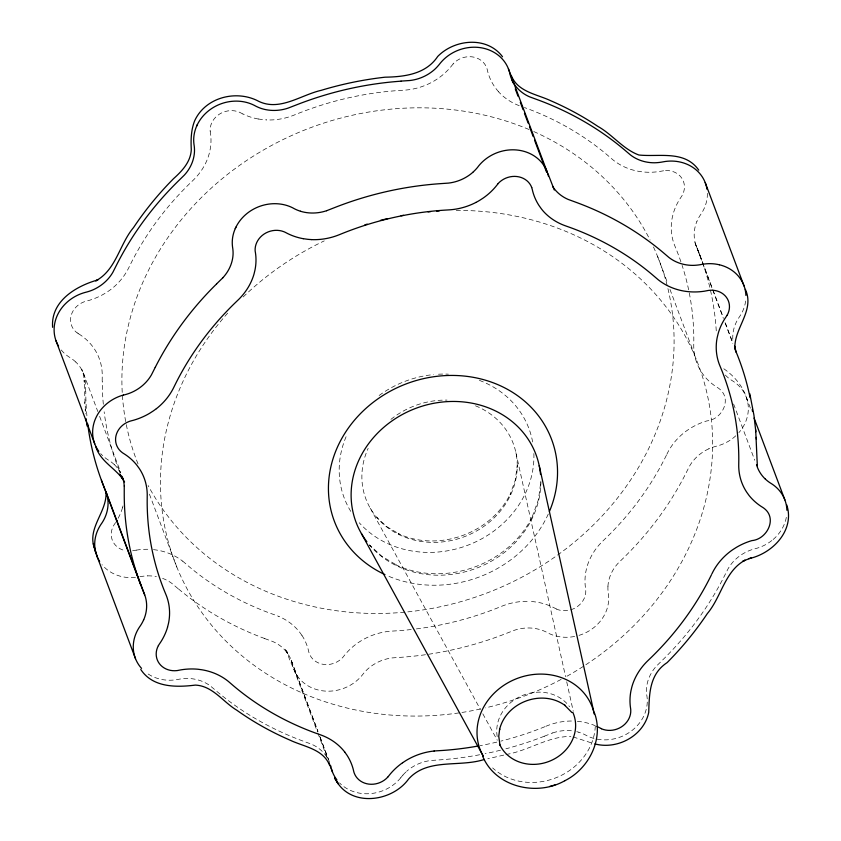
<?xml version="1.0" encoding="UTF-8"?>
<svg xmlns="http://www.w3.org/2000/svg" width="841" height="841" viewBox="0 0 841 841"><rect width="100%" height="100%" fill="white"/><g stroke="black" fill="none" stroke-linecap="round" stroke-linejoin="round"><path stroke-width="0.63" stroke-dasharray="4.21 3.15" d="M85.666 391.517L85.687 383.401A40.179 35.742 -20.6 0 0 75.774 361.987M102.181 381.183L102.245 375.422A58.197 51.764 -20.6 0 0 102.213 373.509A60.163 53.509 -20.6 0 0 94.076 348.479L91.848 345.472A59.9 53.277 -20.6 0 0 80.505 335.023L78.644 333.824M122.986 505.914L122.534 507.575M666.829 454.34L667.491 452.994A57.335 50.996 -20.6 0 1 668.921 450.324A60.184 53.53 -20.6 0 1 684.385 432.474A60.142 53.488 -20.6 0 1 687.791 429.993L691.355 427.701A59.9 53.277 -20.6 0 1 706.892 420.91C721.977 419.627 732.711 398.729 718.939 388.542A16.988 15.117 -20.6 0 0 718.14 387.974L715.649 386.397A61.214 54.444 -20.6 0 1 704.243 375.99L701.993 372.899A60.121 53.477 -20.6 0 1 699.985 369.683A60.089 53.446 -20.6 0 1 693.793 347.985A60.983 54.245 -20.6 0 1 693.751 345.588L693.814 340.311A299.564 266.439 -20.6 0 0 682.125 265.409M666.398 455.244L664.821 458.398A299.47 266.345 -20.6 0 1 606.771 537.231L602.64 541.226A61.277 54.507 -20.6 0 0 600.81 543.065A60.11 53.456 -20.6 0 0 588.027 563.617A60.205 53.551 -20.6 0 0 586.85 567.37L585.946 571.186A61.235 54.465 -20.6 0 0 585.294 586.513L585.683 589.341A17.325 15.411 -20.6 0 1 585.767 590.287A20.047 17.829 -20.6 0 1 576.474 607.191A20.047 17.829 -20.6 0 1 556.406 609.073M115.638 522.524L114.208 524.626A18.344 16.315 -20.6 0 0 113.419 525.94A20.037 17.819 -20.6 0 0 125.803 550.739M400.715 777.809L401.735 776.527A28.583 25.419 -20.6 0 1 402.25 775.886L402.955 775.066M545.862 726.298L547.344 725.699A57.451 51.101 -20.6 0 1 550.34 724.595A60.174 53.519 -20.6 0 1 574.245 721.063M544.873 726.698L541.415 728.085A299.438 266.324 -20.6 0 1 500.931 741.1M544.337 736.211L552.716 732.921M506.009 754.503C528.316 750.866 548.122 736.18 570.913 736.453M503.748 755.102L487.833 758.75M139.89 576.737L140.436 576.632A28.037 24.936 -20.6 0 1 141.267 576.484L142.371 576.316A39.926 35.511 -20.6 0 1 147.648 575.896M136.231 550.13L133.099 550.708A18.25 16.231 -20.6 0 1 132.573 550.792M663.602 170.776L659.428 171.501A59.984 53.351 -20.6 0 1 634.587 170.471A60.3 53.624 -20.6 0 1 613.236 160.074L607.339 155.028A299.564 266.439 -20.6 0 0 525.415 107.89L524.458 107.543M153.483 549.625L157.067 550.119A60.058 53.414 -20.6 0 1 182.623 561.126M258.271 118.98L262.36 119.569A60.153 53.498 -20.6 0 0 266.513 119.885M573.11 736.926L593.662 743.623M264.684 638.571L272.705 641.504A40.179 35.732 -20.6 0 1 290.261 657.988A39.979 35.553 -20.6 0 1 291.922 662.445L292.195 663.402A30.549 27.164 -20.6 0 1 292.437 664.379L292.721 665.599M556.458 609L552.905 607.202A61.225 54.455 -20.6 0 0 537.515 602.24L533.404 601.693A60.079 53.435 -20.6 0 0 529.262 601.389M242.891 113.998L240.253 112.62A17.367 15.443 -20.6 0 0 238.876 112.011A20.068 17.85 -20.6 0 0 219.059 114.387A20.068 17.85 -20.6 0 0 210.145 131.207M723.807 368.768C734.918 376.453 743.959 387.417 747.355 400.684M178.071 588.658L171.806 583.36A40.179 35.732 -20.6 0 0 162.607 578.366M377.882 518.729L376.905 517.562L386.923 526.718L399.38 534.13L398.203 533.615C438.497 552.505 491.365 533.457 510.613 493.404L510.088 494.529L515.281 480.2L517.215 465.641L517.247 467.154M370.671 546.324L369.693 545.157L381.909 556.322L397.11 565.362L395.932 564.847C444.931 587.827 509.236 564.658 532.658 515.954L532.122 517.068L538.45 499.596L540.816 481.84L540.847 483.354M301.908 635.365L299.69 632.264A60.163 53.509 -20.6 0 0 278.907 616.474M287.748 653.688L284.647 648.358L287.864 654.319L286.602 650.839L289.851 660.406L296.169 674.051M370.313 508.279L480.295 709.226M482.818 713.82L497.273 740.227M82.744 371.711L81.63 369.178L83.679 375.422L84.289 382.287L84.142 380.342L85.572 413.814M120.137 472.947L119.075 470.319M700.027 255.59L694.761 242.187L712.369 289.041M716.259 330.881A319.727 284.374 -20.6 0 0 698.945 252.784L695.959 245.351A40.158 35.721 -20.6 0 1 696.895 221.404M697.483 248.883L698.955 252.784M699.68 254.644L712.569 288.926M713 290.071L723.123 317.025M725.394 323.049L732.774 342.665M712.653 289.798L723.386 318.35M725.047 322.776L732.847 343.538M746.314 397.341L750.445 408.337M733.615 404.027L754.734 460.216M657.588 256.452L667.68 283.322M669.983 289.43L696.148 359.044M291.196 660.311L317.824 731.144M320.127 737.252L329.304 761.683M291.375 660.784L318.003 731.617M319.832 736.506L328.558 759.707M293.93 669.415L317.341 731.712M317.803 732.932L326.981 757.352M149.425 494.151L176.967 567.433M83.564 373.635L97.798 411.491M99.627 416.379L120.747 472.558M515.911 452.689L565.583 676.679M566.718 681.799L573.247 711.234M84.584 401.861L84.731 403.827M85.162 409.409L85.309 411.375M136.231 550.14A61.246 54.476 -20.6 0 1 149.856 549.331M182.592 561.115A57.724 51.333 -20.6 0 1 184.095 562.335L188.51 566.14A299.449 266.334 -20.6 0 0 270.392 613.32L276.1 615.36A57.64 51.259 -20.6 0 1 278.907 616.464M119.18 470.466A299.449 266.334 -20.6 0 1 104.147 411.827M103.327 404.248A299.449 266.334 -20.6 0 1 102.287 381.33M301.93 635.344A61.256 54.486 -20.6 0 1 308.121 649.136L308.784 651.901A18.859 16.778 -20.6 0 0 309.204 653.257A20.047 17.829 -20.6 0 0 323.817 664.432A20.047 17.829 -20.6 0 0 342.697 657.525A17.724 15.769 -20.6 0 0 343.359 656.726L345.294 654.319A61.256 54.486 -20.6 0 1 357.583 643.05L361.146 640.758A60.079 53.435 -20.6 0 1 364.836 638.676A60.121 53.477 -20.6 0 1 389.089 631.339A61.467 54.676 -20.6 0 1 391.717 631.118L397.488 630.771A299.438 266.324 -20.6 0 0 412.195 629.415M416.39 628.91A299.438 266.324 -20.6 0 0 496.421 608.39L502.35 606.004A57.451 51.101 -20.6 0 1 505.346 604.9A60.174 53.519 -20.6 0 1 529.262 601.378M680.926 261.814A299.564 266.439 -20.6 0 0 676.984 251.165L674.839 245.908A57.199 50.87 -20.6 0 1 673.83 243.249A60.3 53.635 -20.6 0 1 671.591 221.593A60.037 53.404 -20.6 0 1 672.232 217.756L673.147 213.94A59.953 53.319 -20.6 0 1 679.602 199.38L681.284 196.826A18.891 16.799 -20.6 0 0 682.104 195.532A19.732 17.545 -20.6 0 0 681.347 177.525A19.732 17.545 -20.6 0 0 663.602 170.712M519.223 105.682A60.363 53.687 -20.6 0 1 498.597 91.848M498.639 91.816A60.047 53.404 -20.6 0 1 496.179 88.873L493.972 85.771A61.246 54.465 -20.6 0 1 487.812 71.979L487.139 69.214A17.093 15.212 -20.6 0 0 486.718 67.858A20.068 17.85 -20.6 0 0 471.927 56.831A20.068 17.85 -20.6 0 0 453.089 63.905M453.162 63.948A23.506 20.909 -20.6 0 0 452.174 65.146L450.555 67.143A59.9 53.277 -20.6 0 1 438.203 78.35L434.65 80.652A60.037 53.404 -20.6 0 1 430.949 82.733A60.184 53.53 -20.6 0 1 406.676 89.976A58.239 51.806 -20.6 0 1 404.574 90.145L398.266 90.534A299.459 266.345 -20.6 0 0 299.354 112.988L293.919 115.164A60.373 53.698 -20.6 0 1 266.502 119.937M258.261 119.012A61.246 54.476 -20.6 0 1 242.902 113.987M210.229 131.196A22.654 20.152 -20.6 0 0 210.397 132.615L210.713 134.981A59.911 53.277 -20.6 0 1 209.998 150.308L209.083 154.113A60.11 53.467 -20.6 0 1 207.885 157.877A60.174 53.519 -20.6 0 1 195.017 178.376A58.271 51.827 -20.6 0 1 193.556 179.858L189.057 184.2A299.438 266.334 -20.6 0 0 131.07 263.086L128.62 268.037A60.457 53.771 -20.6 0 1 111.454 288.978A60.047 53.404 -20.6 0 1 108.016 291.428L104.442 293.698A61.246 54.476 -20.6 0 1 88.873 300.447L85.793 301.267A17.745 15.779 -20.6 0 0 84.279 301.761A20.047 17.829 -20.6 0 0 70.98 316.142A20.047 17.829 -20.6 0 0 77.172 332.92M78.644 333.824A24 21.351 -20.6 0 1 77.214 332.868M122.565 507.586A61.256 54.476 -20.6 0 1 117.971 518.603M653.457 246.97A279.738 248.799 -20.6 0 1 509.11 583.559A279.738 248.799 -20.6 0 1 148.121 485.52M138.029 463.906A279.738 248.799 -20.6 0 1 218.103 182.119A279.738 248.799 -20.6 0 1 529.147 129.556M533.741 131.543A279.738 248.799 -20.6 0 1 650.082 240.021M456.243 210.408A279.738 248.799 -20.6 0 1 706.619 391.738A279.738 248.799 -20.6 0 1 566.582 676.437M561.115 679.412A279.738 248.799 -20.6 0 1 485.436 707.891M480.579 708.984A279.738 248.799 -20.6 0 1 194.755 601.998A279.738 248.799 -20.6 0 1 229.614 310.981M243.186 296.968A279.738 248.799 -20.6 0 1 324.248 240.883M114.334 464.579A40.179 35.742 -20.6 0 1 120.452 472.589M114.302 464.61A39.895 35.48 -20.6 0 0 110.539 461.499L109.687 460.91A27.606 24.547 -20.6 0 0 109.036 460.479L107.711 459.649A40 35.585 -20.6 0 1 100.72 453.656M745.631 301.004A39.464 35.101 -20.6 0 1 739.638 316.563L738.882 317.677A33.608 29.898 -20.6 0 0 738.293 318.581L737.746 319.496A39.969 35.553 -20.6 0 0 735.486 324.006A40.158 35.721 -20.6 0 0 733.089 342.119M786.324 517.352A39.99 35.574 -20.6 0 1 771.859 540.542M771.849 540.521A39.958 35.543 -20.6 0 1 755.912 548.532L754.545 548.879A30.076 26.754 -20.6 0 0 753.462 549.184L752.39 549.509A39.905 35.49 -20.6 0 0 747.407 551.433A40.189 35.742 -20.6 0 0 728.033 568.842L724.196 576.432A319.633 284.29 -20.6 0 1 662.803 659.828L656.506 666.009A40.158 35.711 -20.6 0 0 646.498 688.79A39.947 35.522 -20.6 0 0 646.603 693.604L646.708 694.603A29.288 26.05 -20.6 0 0 646.803 695.349L647.034 696.853A39.99 35.564 -20.6 0 1 628.763 732.805A39.99 35.564 -20.6 0 1 586.619 735.623L585.473 734.981A30.129 26.796 -20.6 0 0 584.537 734.508L583.58 734.056A39.905 35.49 -20.6 0 0 578.839 732.28M544.379 736.201A319.633 284.29 -20.6 0 1 505.904 748.805M500.469 750.214A319.633 284.29 -20.6 0 1 485.131 753.683M479.633 754.755A319.633 284.29 -20.6 0 1 439.738 759.875L430.813 760.506A40.168 35.721 -20.6 0 0 406.624 771.334M552.716 732.921A40.189 35.742 -20.6 0 1 572.49 730.892M576.779 731.681A40.189 35.742 -20.6 0 1 578.86 732.238M402.955 775.066A39.969 35.553 -20.6 0 1 406.645 771.355M400.726 777.809A39.99 35.564 -20.6 0 1 339.554 782.939M326.865 757.079A40.179 35.732 -20.6 0 0 311.265 744.096L303.254 741.163A319.643 284.3 -20.6 0 1 216.642 691.249L210.366 685.951A40.179 35.732 -20.6 0 0 186.208 678.445A39.926 35.511 -20.6 0 0 180.931 678.908L179.827 679.076A28.037 24.936 -20.6 0 0 179.007 679.223L177.356 679.549A39.99 35.564 -20.6 0 1 146.492 672.863M264.768 638.561A319.633 284.29 -20.6 0 1 178.155 588.658M86.907 415.78A319.633 284.29 -20.6 0 1 85.782 391.549M75.743 362.019A39.895 35.48 -20.6 0 0 71.979 358.907L71.128 358.319A27.606 24.547 -20.6 0 0 70.476 357.888L69.151 357.057A40 35.585 -20.6 0 1 60.857 349.509M707.355 193.335A39.632 35.248 -20.6 0 1 707.081 198.413A39.464 35.101 -20.6 0 1 701.068 213.971L700.311 215.086A33.608 29.898 -20.6 0 0 699.733 215.99L699.176 216.904A39.969 35.553 -20.6 0 0 696.926 221.414M725.363 375.086A40.147 35.711 -20.6 0 0 726.803 376.537A39.947 35.532 -20.6 0 0 730.608 379.606L731.46 380.185A30.718 27.322 -20.6 0 0 732.122 380.605L733.447 381.436A39.99 35.574 -20.6 0 1 738.892 432.631M735.822 435.785A39.99 35.574 -20.6 0 1 717.331 445.972L715.985 446.287A30.076 26.754 -20.6 0 0 714.903 446.592L713.83 446.918A39.905 35.49 -20.6 0 0 708.847 448.831M708.826 448.8A40.189 35.742 -20.6 0 0 689.462 466.25L685.636 473.84A319.633 284.29 -20.6 0 1 624.232 557.236L617.946 563.417A40.158 35.711 -20.6 0 0 607.938 586.198M607.969 586.198A39.947 35.522 -20.6 0 0 608.043 591.002L608.148 592.011A29.288 26.05 -20.6 0 0 608.243 592.758L608.463 594.251A39.99 35.564 -20.6 0 1 579.007 635.375M574.645 636.458A39.99 35.564 -20.6 0 1 548.059 633.031L546.913 632.39A30.129 26.796 -20.6 0 0 545.977 631.917L545.021 631.465A39.905 35.49 -20.6 0 0 540.279 629.688A40.189 35.742 -20.6 0 0 514.156 630.33L505.777 633.62A319.633 284.29 -20.6 0 1 401.178 657.284L392.253 657.914A40.168 35.721 -20.6 0 0 368.053 668.732A39.969 35.553 -20.6 0 0 364.395 672.464L363.69 673.294A28.583 25.419 -20.6 0 0 363.175 673.935L362.156 675.218A39.99 35.564 -20.6 0 1 322.408 690.797A39.99 35.564 -20.6 0 1 292.7 665.609M147.648 575.854A40.179 35.732 -20.6 0 1 156.394 576.621M135.464 577.431A39.99 35.564 -20.6 0 1 102.003 564.658M496.8 742.109A299.438 266.324 -20.6 0 1 480.2 745.652M577.368 721.284A60.079 53.435 -20.6 0 1 578.398 721.389L582.487 721.956A61.225 54.455 -20.6 0 1 595.155 725.657M595.291 726.14A59.942 53.319 -20.6 0 1 556.637 777.505A59.942 53.319 -20.6 0 1 492.647 767.938M497.199 736.548A39.958 35.543 -20.6 0 1 522.356 695.518A39.958 35.543 -20.6 0 1 569.557 706.724M540.858 481.126A96.126 85.488 -20.6 0 1 475.68 568.505A96.126 85.488 -20.6 0 1 369.367 544.821M548.279 514.072A116.058 103.222 -20.6 0 1 387.459 575.738M475.501 405.804A78.718 70.013 -20.6 0 1 509.341 497.504A78.718 70.013 -20.6 0 1 407.17 537.998A78.718 70.013 -20.6 0 1 368.148 448.358M390.918 419.365A78.718 70.013 -20.6 0 1 447.034 400.095M479.402 380.374A98.66 87.748 -20.6 0 1 532.679 442.219M533.877 453.541A98.66 87.748 -20.6 0 1 469.278 544.663A98.66 87.748 -20.6 0 1 359.254 522.755M350.792 511.391A98.66 87.748 -20.6 0 1 346.082 436.752M379.133 395.491A98.66 87.748 -20.6 0 1 433.472 374.592M438.487 374.213A98.66 87.748 -20.6 0 1 448.379 374.15"/><path stroke-width="1.26" d="M52.615 327.307C50.597 301.152 75.995 286.066 97.903 279.885L95.695 280.894C116.142 270.087 119.433 244.3 133.54 227.554C145.283 209.977 158.749 193.577 173.635 178.576C182.161 170.954 190.718 161.787 191.285 149.698C190.802 139.953 190.991 129.966 194.67 120.778C205.162 97.756 235.038 89.808 257.083 100.489C278.739 112.379 300.279 95.086 321.251 90.323C342.066 84.026 363.449 79.611 385.062 77.193C404.574 76.836 425.924 74.187 437.719 56.452C454.624 39.075 487.055 35.953 502.519 56.767M167.517 627.27L168.473 623.465A60.079 53.435 -20.6 0 0 169.136 619.628A60.142 53.488 -20.6 0 0 167.18 597.93A57.724 51.343 -20.6 0 0 166.213 595.26L164.058 590.004A299.449 266.334 -20.6 0 1 147.175 500.879L147.228 495.118A58.197 51.764 -20.6 0 0 147.196 493.194A60.163 53.509 -20.6 0 0 141.099 471.475A60.058 53.414 -20.6 0 0 139.091 468.248L136.841 465.168A59.9 53.277 -20.6 0 0 125.498 454.718L123.638 453.52A24 21.351 -20.6 0 1 122.208 452.563A20.047 17.829 -20.6 0 1 115.974 435.827A20.047 17.829 -20.6 0 1 129.262 421.436A17.745 15.779 -20.6 0 1 130.786 420.963L133.866 420.143A61.246 54.476 -20.6 0 0 149.446 413.415L152.999 411.123A60.047 53.404 -20.6 0 0 156.405 408.631M711.822 574.035L712.485 572.679A57.335 50.996 -20.6 0 1 713.904 570.019A60.184 53.53 -20.6 0 1 729.378 552.169A60.142 53.488 -20.6 0 1 732.774 549.678L736.338 547.396A59.9 53.277 -20.6 0 1 751.886 540.605C766.971 539.312 777.704 518.424 763.933 508.237A16.988 15.117 -20.6 0 0 763.134 507.67L760.642 506.082A61.214 54.444 -20.6 0 1 749.226 495.685L746.987 492.595A60.121 53.477 -20.6 0 1 744.979 489.367A60.089 53.446 -20.6 0 1 738.776 467.67A60.983 54.245 -20.6 0 1 738.734 465.283L738.797 460.006A299.564 266.439 -20.6 0 0 721.977 370.86L719.822 365.593A57.199 50.87 -20.6 0 1 718.813 362.944A60.3 53.635 -20.6 0 1 716.585 341.278A60.037 53.404 -20.6 0 1 717.226 337.441L718.14 333.635A59.953 53.319 -20.6 0 1 724.595 319.065L726.277 316.521A18.891 16.799 -20.6 0 0 727.087 315.228M711.381 574.939L709.815 578.082A299.47 266.345 -20.6 0 1 651.764 656.926L647.633 660.91A61.277 54.507 -20.6 0 0 645.804 662.761A60.11 53.456 -20.6 0 0 633.01 683.302A60.205 53.551 -20.6 0 0 631.833 687.065L630.929 690.882A61.235 54.465 -20.6 0 0 630.287 706.209L630.676 709.037A17.325 15.411 -20.6 0 1 630.761 709.983A20.047 17.829 -20.6 0 1 621.467 726.876A20.047 17.829 -20.6 0 1 601.399 728.758M155.249 367.328L151.412 374.918A40.168 35.721 -20.6 0 1 131.942 392.263A39.884 35.469 -20.6 0 1 126.938 394.135L125.856 394.461A32.168 28.615 -20.6 0 1 124.773 394.744L123.417 395.102M222.886 277.73L216.579 283.901M402.587 762.766L406.129 760.453A60.079 53.435 -20.6 0 1 434.135 751.013M564.805 780.732C588.753 768.874 603.785 739.386 594.671 713.431M564.9 780.679C537 796.679 495.507 787.26 482.66 756.248M751.244 557.804L742.908 561.189L745.115 560.169C724.763 571.113 721.452 596.858 707.313 613.615C695.56 631.181 682.072 647.57 667.186 662.561C649.41 674.188 649.336 693.657 648.726 712.432C643.901 735.749 617.315 750.014 594.86 743.896M748.753 558.697C772.49 553.683 795.092 530.324 786.755 504.926M326.613 210.723L334.991 207.443A319.633 284.29 -20.6 0 1 439.622 183.706L448.505 183.096A40.189 35.742 -20.6 0 0 472.758 172.405M549.583 786.503L554.965 784.947M484.405 759.412C459.596 767.623 427.838 757.72 408.621 778.987C391.57 802.692 348.805 807.665 334.991 778.272L338.324 783.875L334.592 778.051M401.052 81.104L409.945 80.505A40.189 35.742 -20.6 0 0 434.198 69.814A39.832 35.427 -20.6 0 0 437.877 66.092L438.592 65.262A27.448 24.41 -20.6 0 0 439.118 64.641L440.127 63.359A39.979 35.553 -20.6 0 1 479.759 47.569A39.979 35.553 -20.6 0 1 509.646 72.61L509.982 74.082A29.824 26.523 -20.6 0 0 510.161 74.807L510.424 75.774A39.905 35.49 -20.6 0 0 512.106 80.221M303.254 238.676L307.354 239.264A60.153 53.498 -20.6 0 0 311.506 239.58M601.441 728.684L597.888 726.887A61.225 54.455 -20.6 0 0 596.984 726.466M698.755 170.134C684.7 149.919 659.197 157.183 638.834 154.996C623.002 149.162 612.511 134.571 597.888 126.402C583.034 116.436 567.255 107.89 550.844 100.783C536.726 94.108 517.53 91.932 511.202 75.333M571.912 712.537L564.637 705.147L565.247 705.588C542.35 688.684 506.124 702.004 499.522 729.652L499.691 728.916L498.766 736.317L499.975 745.21M344.673 751.959L346.891 755.06A61.256 54.486 -20.6 0 1 353.104 768.821L353.777 771.586A18.859 16.778 -20.6 0 0 354.187 772.953A20.047 17.829 -20.6 0 0 368.81 784.117A20.047 17.829 -20.6 0 0 387.69 777.21M140.773 669.468C152.694 687.665 176.2 687.486 195.375 685.089C212.741 685.899 222.928 701.878 236.731 710.172C253.341 721.998 271.233 732.006 289.945 740.112C304.064 746.84 323.28 748.942 329.704 765.499M119.769 474.009L124.552 481.956M120.431 475.112L123.101 479.517L122.029 476.395M123.101 479.517C114.954 467.911 100.31 461.267 95.821 446.76M361.43 533.572L482.85 755.386M548.059 173.919L554.303 190.003M99.637 561.399A39.99 35.564 -20.6 0 1 100.836 524.584L101.603 523.47A31.201 27.753 -20.6 0 0 102.203 522.576L102.77 521.662A39.895 35.49 -20.6 0 0 105.104 517.183A40.179 35.732 -20.6 0 0 106.492 493.236L103.538 485.793A319.654 284.3 -20.6 0 1 87.674 423.769M734.687 348.416L737.515 355.375A319.727 284.374 -20.6 0 1 750.067 397.583M143.706 619.785A40.179 35.732 -20.6 0 0 145.051 595.827L142.097 588.385A319.654 284.3 -20.6 0 1 124.237 494.109L124.247 485.993M705.2 182.55L744.106 286.087M754.114 418.103L784.874 499.932M508.406 68.804L547.323 172.331M511.601 79.128L512.978 82.796M515.27 88.904L518.024 96.231M520.316 102.329L523.07 109.666M524.448 113.325L528.127 123.101M529.504 126.76L533.173 136.536M534.55 140.195L546.492 171.953M328.82 762.24L332.489 772.006M56 340.763L94.739 443.827M105.987 491.817L144.726 594.881M101.393 480.179L140.657 584.653M96.578 555.092L135.485 658.629M95.17 549.741C85.782 529.252 107.038 512.432 106.008 492.626M97.209 556.721L93.383 543.654L95.348 551.864M330.692 765.762L330.755 765.993A30.549 27.164 -20.6 0 1 330.944 766.729M736.19 352.411L734.624 346.082L734.887 348.5C733.92 328.032 755.102 310.623 745.347 289.325M548.427 176.179L548.206 175.201A39.979 35.553 -20.6 0 0 518.329 150.171A39.979 35.553 -20.6 0 0 478.645 165.95L477.677 167.233A27.448 24.41 -20.6 0 1 477.162 167.864L476.437 168.684A39.832 35.427 -20.6 0 1 472.737 172.373M749.804 393.735L753.935 415.191L755.838 431.78M539.218 465.693L594.335 714.24M86.087 418.671L87.065 425.998M757.331 465.735L755.681 429.804M756.259 437.352L756.406 439.328M116.973 520.358A61.256 54.476 -20.6 0 1 116.447 521.231M364.847 224.873A279.738 248.799 -20.6 0 1 367.223 224.126M380.426 220.384A279.738 248.799 -20.6 0 1 387.68 218.586M401.073 215.748A279.738 248.799 -20.6 0 1 403.512 215.296M428.08 211.869A279.738 248.799 -20.6 0 1 430.539 211.638M436.71 211.144A279.738 248.799 -20.6 0 1 439.17 210.975M141.561 668.406A39.99 35.564 -20.6 0 1 139.396 627.176L140.163 626.072A31.201 27.753 -20.6 0 0 140.762 625.168L141.33 624.264A39.895 35.49 -20.6 0 0 143.664 619.775M155.238 367.359A319.654 284.3 -20.6 0 1 216.579 283.932M122.797 478.108A40.179 35.742 -20.6 0 1 124.237 485.993M98.807 451.302A40 35.585 -20.6 0 1 123.417 395.039M222.876 277.73A40.189 35.742 -20.6 0 0 233.031 254.981A39.853 35.448 -20.6 0 0 232.957 250.176L232.852 249.167A27.354 24.336 -20.6 0 0 232.757 248.421L232.536 246.928A39.99 35.564 -20.6 0 1 250.597 210.881A39.99 35.564 -20.6 0 1 292.752 207.853L294.108 208.61A29.467 26.208 -20.6 0 0 294.813 208.967L295.769 209.43A39.926 35.511 -20.6 0 0 300.489 211.228M235.27 228.594A39.737 35.343 -20.6 0 1 235.943 227.165M326.613 210.723A40.158 35.711 -20.6 0 1 300.479 211.259M552.569 186.345A40.147 35.711 -20.6 0 0 568.085 199.391L576.106 202.334A319.748 284.384 -20.6 0 1 662.75 252.195L669.005 257.525A40.168 35.721 -20.6 0 0 692.995 265.378A45.13 40.137 -20.6 0 0 701.857 264.4A39.191 34.849 -20.6 0 1 719.381 264.799M719.391 264.768A39.632 35.248 -20.6 0 1 745.904 295.422M752.211 409.441A319.727 284.374 -20.6 0 1 752.516 411.428M765.363 479.128A40.147 35.711 -20.6 0 1 756.511 464.695M765.384 479.107A39.947 35.532 -20.6 0 0 769.168 482.198L770.02 482.776A30.718 27.322 -20.6 0 0 770.682 483.197L772.006 484.038A39.99 35.574 -20.6 0 1 786.892 510.245M336.894 779.87A39.99 35.564 -20.6 0 1 331.259 768.201M401.031 81.167A319.654 284.3 -20.6 0 0 296.4 104.904L288.053 108.132A40.158 35.711 -20.6 0 1 261.908 108.668A39.926 35.511 -20.6 0 1 257.209 106.839L256.253 106.376A29.467 26.208 -20.6 0 1 255.548 106.019L254.161 105.283A39.99 35.564 -20.6 0 0 212.037 108.289A39.99 35.564 -20.6 0 0 193.977 144.337L194.197 145.829A27.354 24.336 -20.6 0 1 194.292 146.576L194.387 147.585A39.853 35.448 -20.6 0 1 194.429 152.389A40.189 35.742 -20.6 0 1 184.316 175.138L178.019 181.309A319.654 284.3 -20.6 0 0 116.678 264.768L112.852 272.326A40.168 35.721 -20.6 0 1 93.383 289.672A39.884 35.469 -20.6 0 1 88.368 291.543L87.296 291.859A32.168 28.615 -20.6 0 1 86.213 292.153L84.846 292.51A40 35.585 -20.6 0 0 58.576 346.187M196.71 126.003A39.737 35.343 -20.6 0 1 197.372 124.573M512.989 82.019A40.147 35.711 -20.6 0 0 529.525 96.799L537.536 99.743A319.748 284.384 -20.6 0 1 624.19 149.603L630.445 154.933A40.168 35.721 -20.6 0 0 654.424 162.786A45.13 40.137 -20.6 0 0 663.297 161.808A39.191 34.849 -20.6 0 1 680.821 162.197A39.632 35.248 -20.6 0 1 707.008 189.309M158.381 645.615A20.037 17.819 -20.6 0 0 159.369 663.633A20.037 17.819 -20.6 0 0 177.041 670.592A18.25 16.231 -20.6 0 0 178.092 670.403L181.214 669.814A61.246 54.476 -20.6 0 1 197.961 669.236L202.061 669.804A60.058 53.414 -20.6 0 1 227.617 680.821A57.724 51.333 -20.6 0 1 229.078 682.03L233.493 685.825A299.449 266.334 -20.6 0 0 315.386 733.016L321.094 735.055A57.64 51.259 -20.6 0 1 323.901 736.159A60.163 53.509 -20.6 0 1 344.736 752.012M387.669 777.2A17.724 15.769 -20.6 0 0 388.342 776.422L390.277 774.004A61.256 54.486 -20.6 0 1 402.576 762.745M434.082 751.024A61.467 54.676 -20.6 0 1 436.7 750.813L442.482 750.466A299.438 266.324 -20.6 0 0 478.119 746.03M727.139 315.249A19.732 17.545 -20.6 0 0 726.34 297.22A19.732 17.545 -20.6 0 0 708.585 290.408L704.411 291.196A59.984 53.351 -20.6 0 1 679.581 290.166A60.3 53.624 -20.6 0 1 658.23 279.759L652.322 274.713A299.564 266.439 -20.6 0 0 570.398 227.585L565.163 225.724A60.363 53.687 -20.6 0 1 543.591 211.533A60.047 53.404 -20.6 0 1 541.173 208.568L538.965 205.456A61.246 54.465 -20.6 0 1 532.805 191.674L532.132 188.91A17.093 15.212 -20.6 0 0 531.701 187.554M498.082 183.59A20.068 17.85 -20.6 0 1 516.921 176.526A20.068 17.85 -20.6 0 1 531.743 187.543M498.156 183.643A23.506 20.909 -20.6 0 0 497.168 184.841L495.549 186.839A59.9 53.277 -20.6 0 1 483.197 198.045L479.643 200.347A60.037 53.404 -20.6 0 1 475.943 202.418M475.953 202.429A60.184 53.53 -20.6 0 1 451.659 209.661A58.239 51.806 -20.6 0 1 449.567 209.84L443.26 210.229A299.459 266.345 -20.6 0 0 344.337 232.673L338.912 234.86A60.373 53.698 -20.6 0 1 311.496 239.622M303.254 238.697A61.246 54.476 -20.6 0 1 287.885 233.682L285.236 232.316A17.367 15.443 -20.6 0 0 283.859 231.706A20.068 17.85 -20.6 0 0 264.053 234.071A20.068 17.85 -20.6 0 0 255.138 250.902A22.654 20.152 -20.6 0 0 255.391 252.311L255.706 254.665A59.911 53.277 -20.6 0 1 254.991 269.993L254.077 273.809A60.11 53.467 -20.6 0 1 252.868 277.562A60.174 53.519 -20.6 0 1 240.011 298.071A58.271 51.827 -20.6 0 1 238.55 299.554L234.05 303.895A299.438 266.334 -20.6 0 0 176.063 382.781L173.614 387.733A60.457 53.771 -20.6 0 1 156.437 408.673M167.548 627.27A61.256 54.476 -20.6 0 1 160.894 641.788L159.191 644.322A18.344 16.315 -20.6 0 0 158.413 645.625M483.302 756.248A59.942 53.319 -20.6 0 1 516.595 678.676A59.942 53.319 -20.6 0 1 594.051 712.958M572.826 712.359A39.958 35.543 -20.6 0 1 550.697 760.727A39.958 35.543 -20.6 0 1 499.48 744.064M366.876 541.73A96.126 85.488 -20.6 0 1 414.886 408.694A96.126 85.488 -20.6 0 1 540.532 474.45M384.957 574.613A116.058 103.222 -20.6 0 1 341.393 439.181A116.058 103.222 -20.6 0 1 490.692 381.877A116.058 103.222 -20.6 0 1 549.415 511.496"/></g></svg>
